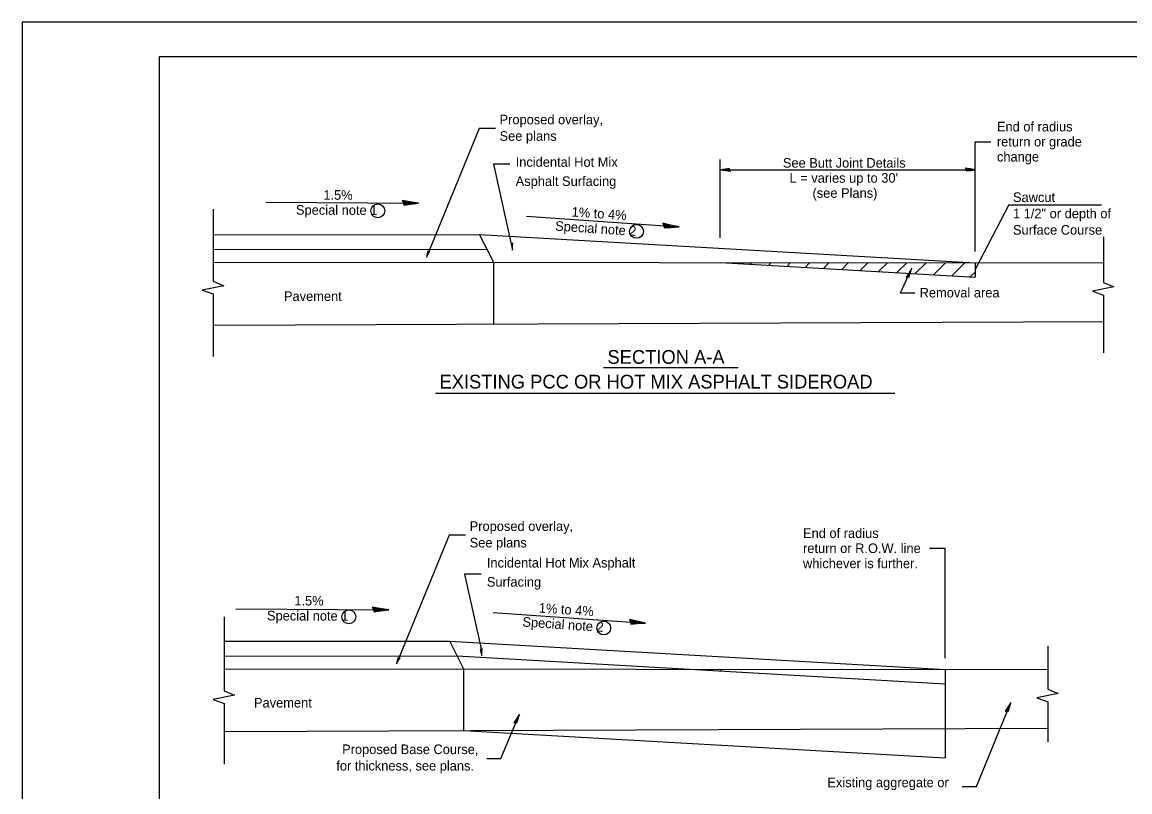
# Model space of a CAD drawing. Extents: x -0.01 to 2.83, y -0.13 to 1.83.
# Drawn here: x 0 to 1.346, y 0.898 to 1.833 of the extents above; entities that cross this region are included whole.
import ezdxf

# ---------------------------------------------------------------- set-up
doc = ezdxf.new("R2010")
doc.units = 0
for name, color, linetype in [('RD_Pr_Roadway_Dimensions', 7, 'Continuous'), ('RD_Pr_Roadway_Notes', 7, 'Continuous'), ('SH_General_Details', 7, 'Continuous'), ('SH_Printer_Plotting_Border', 7, 'Continuous')]:
    doc.layers.add(name, color=color, linetype=linetype)

msp = doc.modelspace()

# ---------------------------------------------------------------- linework, layer by layer
at = {"layer": 'RD_Pr_Roadway_Dimensions'}
for p, q in [((0.8483, 1.5713), (0.8483, 1.6662)), ((0.8483, 1.654), (1.1586, 1.654)), ((1.1988, 1.6114), (1.1586, 1.5334)), ((1.1988, 1.6114), (1.3116, 1.6114))]:
    msp.add_line(p, q, dxfattribs=at)
for points in [[(1.1472, 1.6541), (1.1476, 1.6524), (1.1524, 1.6532), (1.1586, 1.654), (1.152, 1.6549), (1.1461, 1.6559), (1.1472, 1.6541), (1.1477, 1.653), (1.1545, 1.654), (1.1471, 1.6553), (1.1481, 1.6538), (1.1513, 1.654), (1.1483, 1.6545)], [(0.8597, 1.6538), (0.8594, 1.6555), (0.8545, 1.6548), (0.8483, 1.654), (0.8549, 1.6531), (0.8608, 1.652), (0.8597, 1.6538), (0.8592, 1.6549), (0.8525, 1.654), (0.8599, 1.6527), (0.8588, 1.6541), (0.8557, 1.6539), (0.8587, 1.6535)]]:
    msp.add_lwpolyline(points, dxfattribs=at)
at = {"layer": 'RD_Pr_Roadway_Notes'}
for p, q in [((0.5552, 1.7041), (0.4913, 1.5475)), ((0.5751, 1.7041), (0.5552, 1.7041)), ((1.158, 1.5545), (1.158, 1.688)), ((1.158, 1.688), (1.1771, 1.688)), ((0.5926, 1.6608), (0.5727, 1.6608)), ((0.5727, 1.6608), (0.5959, 1.5563)), ((0.2961, 1.6145), (0.4818, 1.6133)), ((0.6129, 1.5974), (0.7982, 1.5845)), ((1.0674, 1.5041), (1.0811, 1.5341)), ((1.0674, 1.5041), (1.0847, 1.5041)), ((0.7064, 1.4137), (0.87, 1.4137)), ((0.5022, 1.3824), (1.0603, 1.3824)), ((0.5188, 1.2098), (0.4549, 1.0532)), ((0.5388, 1.2098), (0.5188, 1.2098)), ((1.1025, 1.1938), (1.1216, 1.1938)), ((1.1216, 1.0603), (1.1216, 1.1938)), ((0.5576, 1.1622), (0.5377, 1.1622)), ((0.5377, 1.1622), (0.5586, 1.068)), ((0.2597, 1.1203), (0.4454, 1.1191)), ((0.5724, 1.1159), (0.7576, 1.1029)), ((1.1597, 0.9043), (1.2014, 1.0062)), ((0.5818, 0.9381), (0.6044, 0.9923)), ((0.5646, 0.9381), (0.5818, 0.9381)), ((1.1424, 0.9043), (1.1597, 0.9043))]:
    msp.add_line(p, q, dxfattribs=at)
for points in [[(0.4634, 1.6137), (0.464, 1.611), (0.4718, 1.6121), (0.4818, 1.6133), (0.4711, 1.6148), (0.4618, 1.6165), (0.4634, 1.6137), (0.4642, 1.6119), (0.4751, 1.6134), (0.4632, 1.6155), (0.465, 1.6132), (0.4699, 1.6135), (0.4652, 1.6142)], [(0.7799, 1.586), (0.7803, 1.5832), (0.7882, 1.5839), (0.7982, 1.5845), (0.7877, 1.5867), (0.7785, 1.5889), (0.7799, 1.586), (0.7806, 1.5841), (0.7915, 1.5849), (0.7799, 1.5878), (0.7814, 1.5854), (0.7864, 1.5854), (0.7817, 1.5864)], [(0.5952, 1.5639), (0.5941, 1.5635), (0.5949, 1.5604), (0.5959, 1.5563), (0.596, 1.5608), (0.5963, 1.5647), (0.5952, 1.5639), (0.5945, 1.5635), (0.5956, 1.5591), (0.596, 1.5641), (0.5951, 1.5632), (0.5954, 1.5612), (0.5955, 1.5632)], [(0.4942, 1.5545), (0.493, 1.5547), (0.4923, 1.5515), (0.4913, 1.5475), (0.4935, 1.5514), (0.4955, 1.5547), (0.4942, 1.5545), (0.4934, 1.5545), (0.4923, 1.55), (0.4949, 1.5543), (0.4937, 1.554), (0.4931, 1.552), (0.4941, 1.5538)], [(1.0762, 1.5237), (1.0779, 1.5234), (1.0792, 1.5281), (1.0811, 1.5341), (1.0775, 1.5284), (1.0741, 1.5235), (1.0762, 1.5237), (1.0774, 1.5237), (1.0793, 1.5303), (1.0751, 1.5241), (1.0768, 1.5245), (1.0779, 1.5274), (1.0763, 1.5248)], [(0.4271, 1.1194), (0.4277, 1.1167), (0.4354, 1.1178), (0.4454, 1.1191), (0.4348, 1.1206), (0.4254, 1.1223), (0.4271, 1.1194), (0.4279, 1.1176), (0.4387, 1.1191), (0.4269, 1.1213), (0.4286, 1.1189), (0.4336, 1.1192), (0.4288, 1.12)], [(0.7393, 1.1044), (0.7397, 1.1017), (0.7476, 1.1023), (0.7576, 1.1029), (0.7471, 1.1051), (0.7379, 1.1074), (0.7393, 1.1044), (0.74, 1.1026), (0.7509, 1.1034), (0.7393, 1.1063), (0.7408, 1.1038), (0.7458, 1.1038), (0.7411, 1.1049)], [(0.5578, 1.0712), (0.5566, 1.0708), (0.5575, 1.0676), (0.5584, 1.0635), (0.5586, 1.068), (0.5589, 1.072), (0.5578, 1.0712), (0.557, 1.0708), (0.5581, 1.0663), (0.5585, 1.0713), (0.5576, 1.0705), (0.5579, 1.0684), (0.5581, 1.0705)], [(0.4578, 1.0603), (0.4567, 1.0605), (0.4559, 1.0573), (0.4549, 1.0532), (0.4571, 1.0571), (0.4592, 1.0605), (0.4578, 1.0603), (0.457, 1.0602), (0.4559, 1.0558), (0.4586, 1.0601), (0.4574, 1.0597), (0.4567, 1.0578), (0.4578, 1.0595)], [(1.1965, 0.9959), (1.1982, 0.9955), (1.1996, 1.0002), (1.2014, 1.0062), (1.1978, 1.0006), (1.1945, 0.9957), (1.1965, 0.9959), (1.1978, 0.9959), (1.1997, 1.0024), (1.1954, 0.9962), (1.1972, 0.9966), (1.1983, 0.9995), (1.1967, 0.997)], [(0.5995, 0.9819), (0.6012, 0.9816), (0.6026, 0.9863), (0.6044, 0.9923), (0.6008, 0.9866), (0.5975, 0.9817), (0.5995, 0.9819), (0.6007, 0.9819), (0.6027, 0.9885), (0.5984, 0.9823), (0.6002, 0.9827), (0.6013, 0.9856), (0.5996, 0.9831)]]:
    msp.add_lwpolyline(points, dxfattribs=at)
for centre in [(0.4321, 1.604), (0.7465, 1.579), (0.3969, 1.1104), (0.7067, 1.0969)]:
    msp.add_circle(centre, 0.00841, dxfattribs=at)
at = {"layer": 'SH_General_Details'}
for p, q in [((0, 1.8333), (0, 0)), ((2.8333, 1.8333), (0, 1.8333)), ((0.2321, 1.6059), (0.2321, 1.5184)), ((0.2318, 1.5749), (0.5558, 1.5751)), ((0.573, 1.5412), (0.5558, 1.5751)), ((0.5558, 1.5751), (1.158, 1.5409)), ((1.314, 1.5724), (1.314, 1.5169)), ((0.2318, 1.557), (0.5649, 1.5572)), ((0.233, 1.5414), (1.3149, 1.5408)), ((0.5726, 1.5412), (0.5726, 1.4665)), ((0.8485, 1.5411), (1.158, 1.5234)), ((0.8845, 1.539), (0.8866, 1.541)), ((0.9068, 1.5377), (0.9101, 1.541)), ((0.9291, 1.5365), (0.9337, 1.541)), ((0.9514, 1.5352), (0.9572, 1.541)), ((0.9737, 1.5339), (0.9808, 1.541)), ((0.996, 1.5327), (1.0043, 1.541)), ((1.0183, 1.5314), (1.0279, 1.541)), ((1.0406, 1.5301), (1.0515, 1.5409)), ((1.0629, 1.5289), (1.075, 1.5409)), ((1.0852, 1.5276), (1.0986, 1.5409)), ((1.1075, 1.5263), (1.1221, 1.5409)), ((1.1298, 1.525), (1.1457, 1.5409)), ((1.158, 1.5409), (1.158, 1.5234)), ((1.1521, 1.5238), (1.158, 1.5296)), ((0.2449, 1.5129), (0.2189, 1.5077)), ((0.2189, 1.5077), (0.2321, 1.5031)), ((0.2321, 1.5184), (0.2449, 1.5129)), ((1.3267, 1.5114), (1.3007, 1.5062)), ((1.314, 1.5169), (1.3267, 1.5114)), ((0.2321, 1.5031), (0.2321, 1.427)), ((1.3007, 1.5062), (1.314, 1.5016)), ((1.314, 1.5016), (1.314, 1.4313)), ((0.233, 1.4651), (1.3148, 1.4694)), ((0.2453, 1.1105), (0.2453, 1.0205)), ((0.2453, 1.0807), (0.5195, 1.0809)), ((0.5366, 1.047), (0.5195, 1.0809)), ((0.5195, 1.0809), (1.1216, 1.0466)), ((1.2462, 1.0751), (1.2462, 1.0225)), ((0.2453, 1.0628), (0.5285, 1.0629)), ((0.5285, 1.0629), (1.1216, 1.0292)), ((0.2453, 1.0471), (1.2462, 1.0466)), ((0.5363, 1.047), (0.5363, 0.9722)), ((0.8482, 1.0448), (0.8502, 1.0468)), ((1.1216, 1.0466), (1.1216, 0.9389)), ((0.258, 1.0151), (0.232, 1.0099)), ((0.232, 1.0099), (0.2453, 1.0052)), ((0.2453, 1.0205), (0.258, 1.0151)), ((1.2589, 1.0171), (1.2329, 1.0119)), ((1.2329, 1.0119), (1.2462, 1.0072)), ((1.2462, 1.0225), (1.2589, 1.0171)), ((0.2453, 1.0052), (0.2453, 0.9315)), ((1.2462, 1.0072), (1.2462, 0.9582)), ((0.2456, 0.9711), (1.2461, 0.9751)), ((0.5363, 0.9722), (1.1216, 0.9389))]:
    msp.add_line(p, q, dxfattribs=at)
msp.add_lwpolyline([(0.1667, 1.7917), (2.7917, 1.7917), (2.7917, 0.0417), (0.1667, 0.0417)], close=True, dxfattribs=at)
at = {"layer": 'SH_Printer_Plotting_Border'}
msp.add_lwpolyline([(0, 0), (2.8333, 0), (2.8333, 1.8333), (0, 1.8333)], close=True, dxfattribs=at)

# ---------------------------------------------------------------- texts
at = {"layer": 'RD_Pr_Roadway_Dimensions'}
for s, height, p in [('See Butt Joint Details', 0.011667, (0.9244, 1.6564)), ("L = varies up to 30'", 0.011667, (0.9325, 1.6381)), ('(see Plans)', 0.011667, (0.9604, 1.6198)), ('Sawcut', 0.01167, (1.204, 1.6147)), ('1 1/2" or depth of', 0.011667, (1.204, 1.5949)), ('Surface Course', 0.011667, (1.204, 1.575))]:
    msp.add_text(s, height=height, dxfattribs=at).set_placement(p)
at = {"layer": 'RD_Pr_Roadway_Notes'}
for s, height, p in [('Proposed overlay,', 0.011667, (0.5801, 1.7091)), ('End of radius', 0.011667, (1.1845, 1.7005)), ('See plans', 0.01167, (0.5801, 1.6891)), ('return or grade', 0.011667, (1.1845, 1.6822)), ('Incidental Hot Mix ', 0.011667, (0.5997, 1.6575)), ('change', 0.01167, (1.1845, 1.6639)), ('Asphalt Surfacing', 0.011667, (0.5997, 1.6342)), ('Removal area', 0.011667, (1.0906, 1.4987)), ('Pavement', 0.01167, (0.3181, 1.4944)), ('SECTION A-A', 0.016667, (0.7112, 1.418)), ('EXISTING PCC OR HOT MIX ASPHALT SIDEROAD', 0.016667, (0.5071, 1.388)), ('Proposed overlay,', 0.011667, (0.5438, 1.2148)), ('End of radius', 0.011667, (0.9489, 1.2063)), ('See plans', 0.01167, (0.5438, 1.1948)), ('return or R.O.W. line', 0.011667, (0.9489, 1.188)), ('Incidental Hot Mix Asphalt', 0.011667, (0.5647, 1.1704)), ('whichever is further.', 0.011667, (0.9489, 1.1696)), ('Surfacing', 0.01167, (0.5647, 1.1471)), ('Pavement', 0.01167, (0.2817, 1.0002)), ('Proposed Base Course,', 0.011667, (0.3888, 0.9436)), ('for thickness, see plans.', 0.011667, (0.3817, 0.9236)), ('Existing aggregate or', 0.011667, (0.9785, 0.9033))]:
    msp.add_text(s, height=height, dxfattribs=at).set_placement(p)
for s, height, rotation, p in [('1.5%', 0.01167, 359.7882, (0.366, 1.6175)), ('Special note 1', 0.011667, 359.7882, (0.3327, 1.5993)), ('1% to 4%', 0.01167, 356.1538, (0.6674, 1.5971)), ('Special note 2', 0.011667, 356.1538, (0.6474, 1.58)), ('1.5%', 0.01167, 359.7882, (0.3307, 1.1243)), ('Special note 1', 0.011667, 359.7882, (0.2975, 1.1061)), ('1% to 4%', 0.01167, 356.1538, (0.6275, 1.1157)), ('Special note 2', 0.011667, 356.1538, (0.6076, 1.0987))]:
    msp.add_text(s, height=height, rotation=rotation, dxfattribs=at).set_placement(p)

doc.saveas('drawing.dxf')
